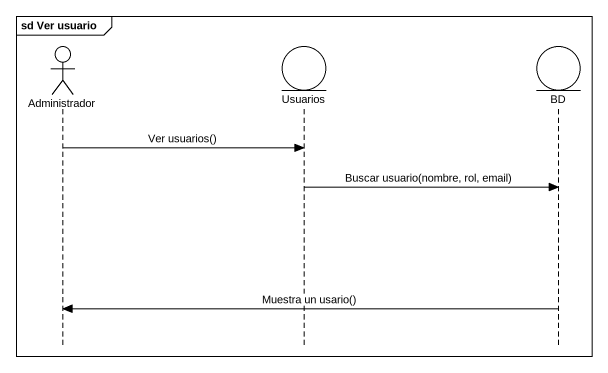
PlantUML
@startuml
mainframe sd Ver usuario
hide footbox
actor Administrador
entity Usuarios
entity BD

Administrador -> Usuarios : Ver usuarios()
Usuarios -> BD : Buscar usuario(nombre, rol, email)
BD -> Administrador : Muestra un usario()
@enduml
